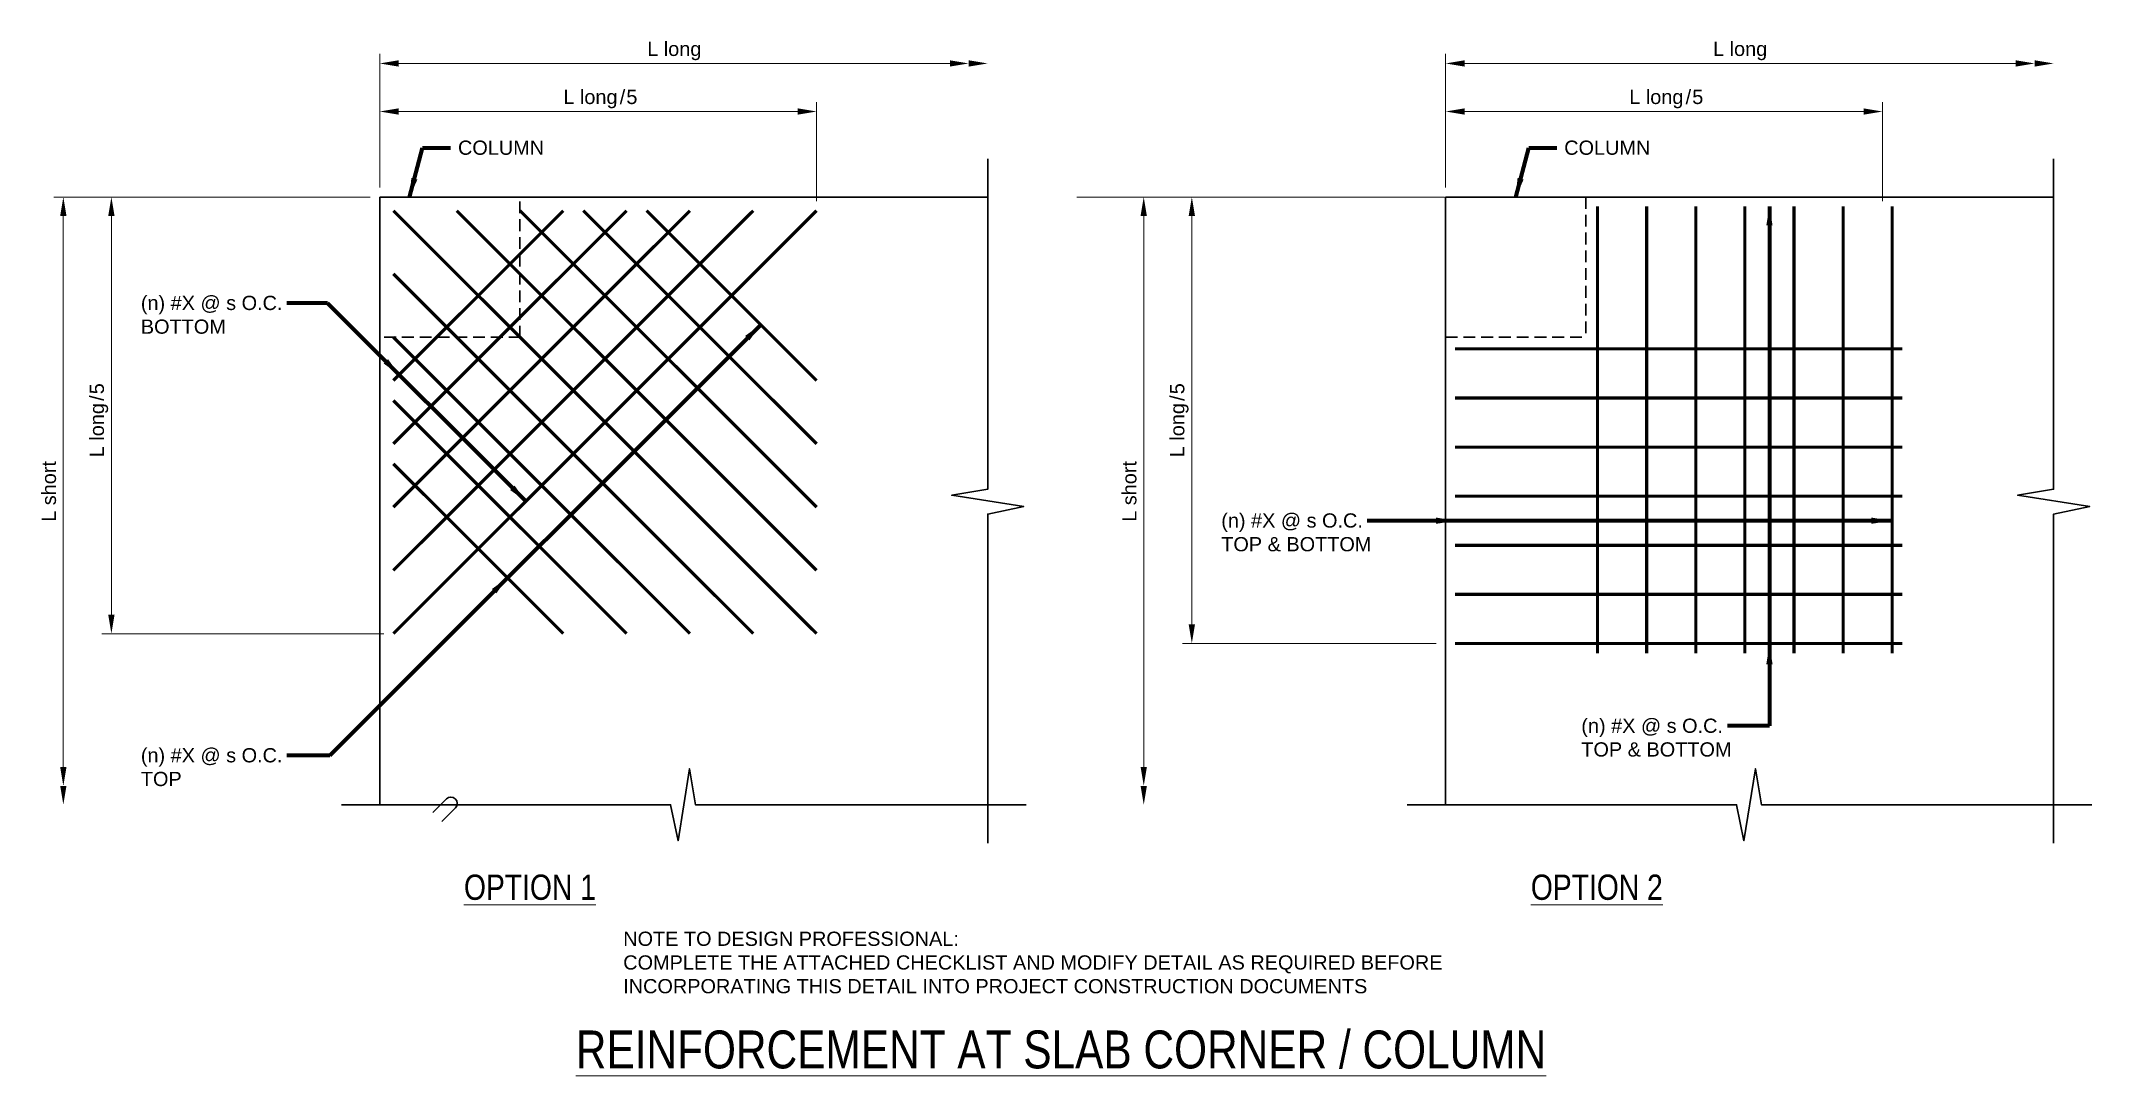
# Model space of a CAD drawing. Header units: inches. Extents: x 406 to 568, y 358 to 440.
import ezdxf

# ---------------------------------------------------------------- set-up
doc = ezdxf.new("R2010")
doc.units = ezdxf.units.IN
doc.header["$LTSCALE"] = 5
doc.header["$MEASUREMENT"] = 0
doc.linetypes.add('HIDDEN', pattern=[0.375, 0.25, -0.125])
for name, color, linetype, lineweight in [('S-ANNO-DIMS', 1, 'Continuous', 20), ('S-ANNO-TEXT', 7, 'Continuous', 20), ('S-DETL', 3, 'Continuous', 30)]:
    doc.layers.add(name, color=color, linetype=linetype, lineweight=lineweight)
doc.styles.add('Romans', font='arial.ttf')
doc.dimstyles.get("Standard").update_dxf_attribs({"dimtxt": 0.18, "dimasz": 0.18, "dimexe": 0.18, "dimexo": 0.0625, "dimgap": 0.09, "dimtad": 0, "dimtih": 1, "dimtoh": 1, "dimdec": 4, "dimzin": 0, "dimdsep": 46, "dimtxsty": 'Standard', "dimcen": 0.09, "dimadec": 0, "dimazin": 0, "dimtfac": 1, "dimtdec": 4, "dimtofl": 0, "dimtmove": 0, "dimatfit": 3, "dimfxl": 1, "dimtolj": 1, "dimtzin": 0, "dimarcsym": 0})

# ---------------------------------------------------------------- blocks, each defined once
blk = doc.blocks.new('*D0')
at = {"layer": 'Defpoints', "color": 0, "transparency": 16777216}
for p in [(467.21, 434.46), (432.66, 427.69), (467.21, 426.62)]:
    blk.add_point(p, dxfattribs=at)
at = {"layer": 'S-ANNO-DIMS', "transparency": 16777216}
for p, q in [((432.66, 428.44), (432.66, 435.21)), ((467.21, 427.37), (467.21, 435.21)), ((434.16, 434.46), (465.71, 434.46))]:
    blk.add_line(p, q, dxfattribs=at)
for points in [[(434.16, 434.71), (434.16, 434.21), (432.66, 434.46)], [(465.71, 434.71), (465.71, 434.21), (467.21, 434.46)]]:
    blk.add_solid(points, dxfattribs=at)
blk = doc.blocks.new('*D1')
at = {"layer": 'Defpoints', "color": 0, "transparency": 16777216}
for p in [(432.66, 427.69), (411.44, 393.15), (433.74, 393.15)]:
    blk.add_point(p, dxfattribs=at)
at = {"layer": 'S-ANNO-DIMS', "transparency": 16777216}
for p, q in [((431.91, 427.69), (410.69, 427.69)), ((411.44, 426.19), (411.44, 394.65)), ((432.99, 393.15), (410.69, 393.15))]:
    blk.add_line(p, q, dxfattribs=at)
for points in [[(411.19, 426.19), (411.69, 426.19), (411.44, 427.69)], [(411.19, 394.65), (411.69, 394.65), (411.44, 393.15)]]:
    blk.add_solid(points, dxfattribs=at)
blk = doc.blocks.new('*D2')
at = {"layer": 'Defpoints', "color": 0, "transparency": 16777216}
for p in [(516.95, 427.69), (496.88, 392.38), (516.95, 392.38)]:
    blk.add_point(p, dxfattribs=at)
at = {"layer": 'S-ANNO-DIMS', "transparency": 16777216}
for p, q in [((516.2, 427.69), (496.13, 427.69)), ((496.88, 426.19), (496.88, 393.88)), ((516.2, 392.38), (496.13, 392.38))]:
    blk.add_line(p, q, dxfattribs=at)
for points in [[(496.63, 426.19), (497.13, 426.19), (496.88, 427.69)], [(496.63, 393.88), (497.13, 393.88), (496.88, 392.38)]]:
    blk.add_solid(points, dxfattribs=at)
blk = doc.blocks.new('*D3')
at = {"layer": 'Defpoints', "color": 0, "transparency": 16777216}
for p in [(551.5, 434.46), (516.95, 427.69), (551.5, 426.62)]:
    blk.add_point(p, dxfattribs=at)
at = {"layer": 'S-ANNO-DIMS', "transparency": 16777216}
for p, q in [((516.95, 428.44), (516.95, 435.21)), ((551.5, 427.37), (551.5, 435.21)), ((518.45, 434.46), (550, 434.46))]:
    blk.add_line(p, q, dxfattribs=at)
for points in [[(518.45, 434.71), (518.45, 434.21), (516.95, 434.46)], [(550, 434.71), (550, 434.21), (551.5, 434.46)]]:
    blk.add_solid(points, dxfattribs=at)

msp = doc.modelspace()

# ---------------------------------------------------------------- linework, layer by layer
at = {"layer": 'S-ANNO-DIMS'}
for p, q in [((432.661383, 434.461989), (432.661383, 439.012912)), ((477.744193, 438.262912), (434.161383, 438.262912)), ((516.950591, 435.177705), (516.950591, 439.012912)), ((562.033402, 438.262912), (518.450591, 438.262912)), ((431.411383, 427.694944), (406.889656, 427.694944)), ((515.824139, 427.694944), (487.776039, 427.694944)), ((497.525965, 427.694944), (491.440565, 427.694944)), ((516.849183, 427.694944), (492.327457, 427.694944)), ((407.639656, 426.194944), (407.639656, 382.612134)), ((493.077457, 426.194944), (493.077457, 382.612134))]:
    msp.add_line(p, q, dxfattribs=at)
for points in [[(434.161383, 438.512912), (434.161383, 438.012912), (432.661383, 438.262912)], [(477.744193, 438.512912), (477.744193, 438.012912), (479.244193, 438.262912)], [(479.244193, 438.512912), (479.244193, 438.012912), (480.744193, 438.262912)], [(518.450591, 438.512912), (518.450591, 438.012912), (516.950591, 438.262912)], [(562.033402, 438.512912), (562.033402, 438.012912), (563.533402, 438.262912)], [(563.533402, 438.512912), (563.533402, 438.012912), (565.033402, 438.262912)], [(407.389656, 426.194944), (407.889656, 426.194944), (407.639656, 427.694944)], [(492.827457, 426.194944), (493.327457, 426.194944), (493.077457, 427.694944)], [(407.389656, 382.612134), (407.889656, 382.612134), (407.639656, 381.112134)], [(492.827457, 382.612134), (493.327457, 382.612134), (493.077457, 381.112134)], [(407.389656, 381.112134), (407.889656, 381.112134), (407.639656, 379.612134)], [(492.827457, 381.112134), (493.327457, 381.112134), (493.077457, 379.612134)]]:
    msp.add_solid(points, dxfattribs=at)
at = {"layer": 'S-DETL', "linetype": 'Continuous'}
for p, q in [((432.661383, 427.694944), (480.744193, 427.694944)), ((432.661383, 427.694944), (432.661383, 379.694944)), ((516.950591, 427.694944), (516.950591, 379.694944)), ((516.950591, 427.694944), (565.033402, 427.694944)), ((437.941139, 380.081923), (436.867506, 379.008289)), ((438.648131, 379.374932), (437.574497, 378.301298))]:
    msp.add_line(p, q, dxfattribs=at)
at = {"layer": 'S-DETL', "linetype": 'HIDDEN', "ltscale": 0.75}
for p, q in [((443.741989, 427.342209), (443.741989, 416.614338)), ((528.031197, 427.694944), (528.031197, 416.614338)), ((433.014118, 416.614338), (443.741989, 416.614338)), ((516.950591, 416.614338), (528.031197, 416.614338))]:
    msp.add_line(p, q, dxfattribs=at)
at = {"layer": 'S-DETL', "linetype": 'Continuous'}
for points in [[(480.744193, 376.581659), (480.744193, 402.615227), (483.592036, 403.201536), (477.89635, 404.105613), (480.744193, 404.580254), (480.744193, 430.725419)], [(565.033402, 376.581659), (565.033402, 402.615227), (567.881245, 403.201536), (562.185559, 404.105613), (565.033402, 404.580254), (565.033402, 430.725419)], [(429.630837, 379.612134), (455.664405, 379.612134), (456.250714, 376.764291), (457.154791, 382.459977), (457.629432, 379.612134), (483.774596, 379.612134)], [(513.920046, 379.612134), (539.953613, 379.612134), (540.539922, 376.764291), (541.443999, 382.459977), (541.91864, 379.612134), (568.063805, 379.612134)]]:
    msp.add_lwpolyline(points, dxfattribs=at)
at = {"layer": 'S-DETL', "linetype": 'Continuous', "const_width": 0.25}
for points in [[(433.738895, 426.617432), (467.20582, 393.150507)], [(447.176785, 426.617432), (433.738895, 413.179542)], [(452.184043, 426.617432), (433.738895, 408.172284)], [(457.191302, 426.617432), (433.738895, 403.165025)], [(462.198561, 426.617432), (433.738895, 398.157766)], [(467.20582, 426.617432), (433.738895, 393.150507)], [(438.746154, 426.617432), (467.20582, 398.157766)], [(443.753412, 426.617432), (467.20582, 403.165025)], [(448.760671, 426.617432), (467.20582, 408.172284)], [(453.76793, 426.617432), (467.20582, 413.179542)], [(528.966922, 426.946337), (528.966922, 391.591318)], [(532.850189, 426.946337), (532.850189, 391.591318)], [(536.733456, 426.946337), (536.733456, 391.591318)], [(540.616723, 426.946337), (540.616723, 391.591318)], [(544.499991, 426.946337), (544.499991, 391.591318)], [(548.383258, 426.946337), (548.383258, 391.591318)], [(548.383258, 426.946337), (548.383258, 391.591318)], [(552.266525, 426.946337), (552.266525, 391.591318)], [(433.738895, 421.610174), (462.198561, 393.150507)], [(433.738895, 416.602915), (457.191302, 393.150507)], [(517.699199, 415.678614), (553.054218, 415.678614)], [(433.738895, 411.595656), (452.184043, 393.150507)], [(517.699199, 411.795346), (553.054218, 411.795346)], [(517.699199, 407.912079), (553.054218, 407.912079)], [(433.738895, 406.588397), (447.176785, 393.150507)], [(517.699199, 404.028812), (553.054218, 404.028812)], [(517.699199, 400.145545), (553.054218, 400.145545)], [(517.699199, 396.262278), (553.054218, 396.262278)], [(517.699199, 392.379011), (553.054218, 392.379011)]]:
    msp.add_lwpolyline(points, dxfattribs=at)
at = {"layer": 'S-DETL', "linetype": 'Continuous'}
msp.add_arc((438.285659, 379.719336), 0.5, 316.46414148, 135, dxfattribs=at)

# ---------------------------------------------------------------- texts
at = {"layer": 'S-ANNO-DIMS', "char_height": 1.125, "attachment_point": 8, "style": 'Romans'}
for s, insert in [('L long ', (455.952788, 438.51385)), ('L long ', (540.241996, 438.51385)), ('L lon{\\T1.2;g/}5 ', (450.109969, 434.712927)), ('L lon{\\T1.2;g/}5 ', (534.399177, 434.712927))]:
    msp.add_mtext(s, dxfattribs=dict(at, insert=insert))
at = {"layer": 'S-ANNO-DIMS', "char_height": 1.125, "rotation": 90, "style": 'Romans'}
for s, insert, attachment_point in [('L lon{\\T1.2;g/}5 ', (411.189641, 410.036977), 8), ('L lon{\\T1.2;g/}5 ', (496.627442, 410.036977), 8), ('\\A1;L short', (406.505448, 404.403539), 5), ('\\A1;L short', (491.943248, 404.403539), 5)]:
    msp.add_mtext(s, dxfattribs=dict(at, insert=insert, attachment_point=attachment_point))
at = {"layer": 'S-ANNO-TEXT', "style": 'Romans', "width": 0.8}
for s, height, p in [('%%UOPTION 1', 2, (439.323368, 372.094032)), ('%%UOPTION 2', 2, (523.690236, 372.094032)), ('%%UREINFORCEMENT AT SLAB CORNER / COLUMN', 3, (448.164289, 358.757481))]:
    msp.add_text(s, height=height, dxfattribs=at).set_placement(p)
at = {"layer": 'S-ANNO-TEXT', "attachment_point": 1, "style": 'Romans'}
for s, insert, char_height in [('\\A1;COLUMN', (438.849351, 432.161066), 1.125), ('\\A1;COLUMN', (526.327549, 432.161066), 1.125), ('\\A1;\\pxql;(n) #X @ s O.C.\\PBOTTOM', (413.768853, 419.880054), 1.125), ('\\A1;\\pxql;(n) #X @ s O.C.\\PTOP & BOTTOM', (499.206654, 402.669106), 1.125), ('\\A1;\\pxql;(n) #X @ s O.C.\\PTOP & BOTTOM', (527.681315, 386.430613), 1.125), ('\\A1;\\pxql;(n) #X @ s O.C.\\PTOP', (413.768853, 384.094804), 1.125), ('NOTE TO DESIGN PROFESSIONAL: \\PCOMPLETE THE ATTACHED CHECKLIST AND MODIFY DETAIL AS REQUIRED BEFORE \\PINCORPORATING THIS DETAIL INTO PROJECT CONSTRUCTION DOCUMENTS', (451.915005, 369.577229), 1.12499999)]:
    msp.add_mtext(s, dxfattribs=dict(at, insert=insert, char_height=char_height))

# ---------------------------------------------------------------- dimensions: what is measured, and where the dimension line sits
at = {"layer": 'S-ANNO-DIMS'}
for base, p1, p2, picture, middle in [((467.20582, 434.461989), (432.661383, 427.694944), (467.20582, 426.617432), '*D0', (450.109969, 434.461989)), ((551.495028, 434.461989), (516.950591, 427.694944), (551.495028, 426.617432), '*D3', (534.399177, 434.461989))]:
    dim = msp.add_linear_dim(base=base, p1=p1, p2=p2, text=' ', dimstyle='Standard', override={"dimscale": 12, "dimtxt": 0.09375, "dimasz": 0.125, "dimexe": 0.0625, "dimgap": 0.0625, "dimtih": 0, "dimtoh": 0, "dimdec": 5, "dimrnd": 0.03125, "dimzin": 7, "dimlunit": 4, "dimtxsty": 'Romans', "dimcen": 0.125, "dimclrd": 256, "dimclre": 256, "dimclrt": 256, "dimadec": 4, "dimtdec": 5, "dimtofl": 1, "dimtvp": 1, "dimfrac": 2, "dimtzin": 3, "dimlwd": 65535, "dimlwe": 65535}, dxfattribs=at)
    dim.commit()
    dim.dimension.update_dxf_attribs({"geometry": picture, "text_midpoint": middle, "dimtype": 128})
for base, p1, p2, picture, middle in [((411.440579, 393.150507), (432.661383, 427.694944), (433.738895, 393.150507), '*D1', (411.440579, 410.246358)), ((496.87838, 392.379011), (516.950591, 427.694944), (516.950591, 392.379011), '*D2', (496.87838, 402.669106))]:
    dim = msp.add_linear_dim(base=base, p1=p1, p2=p2, angle=270, text=' ', dimstyle='Standard', override={"dimscale": 12, "dimtxt": 0.09375, "dimasz": 0.125, "dimexe": 0.0625, "dimgap": 0.0625, "dimtih": 0, "dimtoh": 0, "dimdec": 5, "dimrnd": 0.03125, "dimzin": 7, "dimlunit": 4, "dimtxsty": 'Romans', "dimcen": 0.125, "dimclrd": 256, "dimclre": 256, "dimclrt": 256, "dimadec": 4, "dimtdec": 5, "dimtofl": 1, "dimtvp": 1, "dimfrac": 2, "dimtzin": 3, "dimlwd": 65535, "dimlwe": 65535}, dxfattribs=at)
    dim.commit()
    dim.dimension.update_dxf_attribs({"geometry": picture, "text_midpoint": middle, "dimtype": 128})

# ---------------------------------------------------------------- leaders
at = {"layer": 'S-ANNO-TEXT'}
for points in [[(435.012696, 427.694944), (436.053425, 431.578998), (438.267283, 431.578998)], [(522.490894, 427.694944), (523.531623, 431.578998), (525.74548, 431.578998)], [(542.558357, 426.946337), (542.558357, 385.848698), (539.233285, 385.848545)], [(444.213284, 403.624896), (428.540047, 419.298134), (425.320823, 419.297985)], [(434.198766, 413.639414), (428.540047, 419.298134), (425.320823, 419.297985)], [(462.789725, 417.595637), (428.706423, 383.512335), (425.320823, 383.512735)], [(517.699199, 402.087061), (511.632853, 402.087191), (510.758623, 402.087038)], [(552.125718, 402.087061), (546.059373, 402.087191), (517.699199, 402.087061)], [(442.76069, 397.566602), (428.706423, 383.512335), (425.320823, 383.512735)], [(542.558357, 392.238204), (542.558357, 385.848698), (539.233285, 385.848545)]]:
    msp.add_leader(points, dimstyle='Standard', override={"dimscale": 12, "dimtxt": 0.09375, "dimasz": 0.125, "dimexe": 0.0625, "dimgap": 0.0625, "dimtih": 0, "dimtoh": 0, "dimdec": 5, "dimlfac": 12, "dimrnd": 0.03125, "dimzin": 7, "dimlunit": 4, "dimtxsty": 'Romans', "dimcen": 0.125, "dimclrd": 256, "dimclre": 256, "dimclrt": 256, "dimadec": 4, "dimtdec": 5, "dimtofl": 1, "dimtvp": 1, "dimfrac": 2, "dimtzin": 3, "dimlwd": 65535, "dimlwe": 65535}, dxfattribs=at)

doc.saveas('drawing.dxf')
